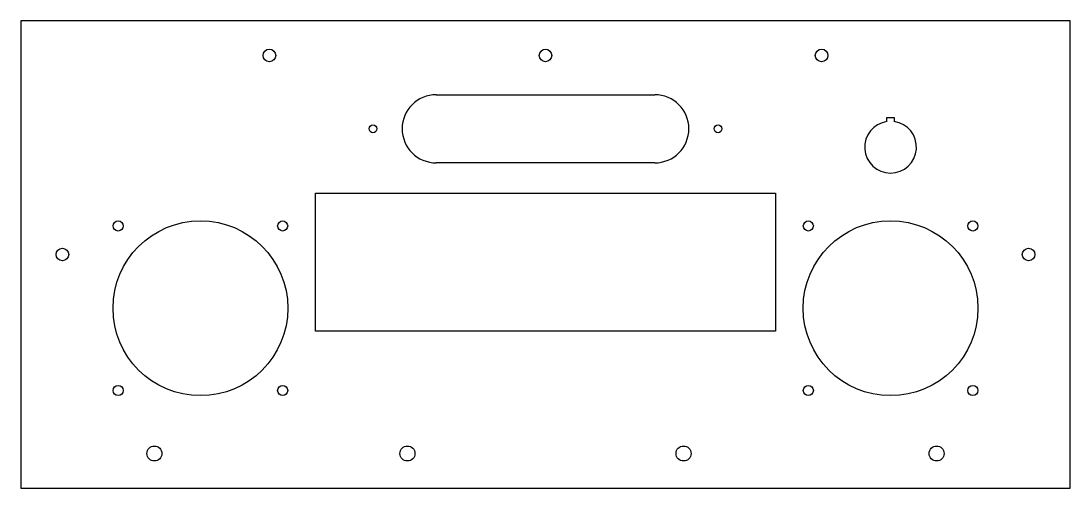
# Model space of a CAD drawing. Header units: millimetres. Extents: x -228 to 228, y 0 to 203.
import ezdxf

# ---------------------------------------------------------------- set-up
doc = ezdxf.new("R2010")
doc.units = ezdxf.units.MM
doc.layers.add('CUT', color=7, linetype='CONTINUOUS')

msp = doc.modelspace()

# ---------------------------------------------------------------- linework, layer by layer
at = {"layer": 'CUT'}
for p, q in [((-228, 203), (-228, 0)), ((228, 203), (-228, 203)), ((228, 0), (228, 203)), ((-47.495, 170.965), (47.495, 170.965)), ((148.4, 159.286), (148.4, 161.1)), ((148.4, 161.1), (151.6, 161.1)), ((151.6, 161.1), (151.6, 159.286)), ((47.495, 141.335), (-47.495, 141.335)), ((-100, 128.15), (100, 128.15)), ((-100, 68.15), (-100, 128.15)), ((100, 128.15), (100, 68.15)), ((100, 68.15), (-100, 68.15)), ((-228, 0), (228, 0))]:
    msp.add_line(p, q, dxfattribs=at)
for centre, radius in [((-120, 188), 2.75), ((0, 188), 2.75), ((120, 188), 2.75), ((-75.01, 156.15), 1.7), ((75.01, 156.15), 1.7), ((-150, 78.15), 38), ((-185.75, 113.9), 2.2), ((-114.25, 113.9), 2.2), ((150, 78.15), 38), ((114.25, 113.9), 2.2), ((185.75, 113.9), 2.2), ((-210, 101.5), 2.75), ((210, 101.5), 2.75), ((-185.75, 42.4), 2.2), ((-114.25, 42.4), 2.2), ((114.25, 42.4), 2.2), ((185.75, 42.4), 2.2), ((-170, 15), 3.25), ((-60, 15), 3.25), ((60, 15), 3.25), ((170, 15), 3.25)]:
    msp.add_circle(centre, radius, dxfattribs=at)
for centre, radius, start, end in [((-47.495, 156.15), 14.815, -270, -90), ((47.495, 156.15), 14.815, -90, 90), ((150, 148.15), 11.25, -261.82354, 81.82354)]:
    msp.add_arc(centre, radius, start, end, dxfattribs=at)

doc.saveas('drawing.dxf')
